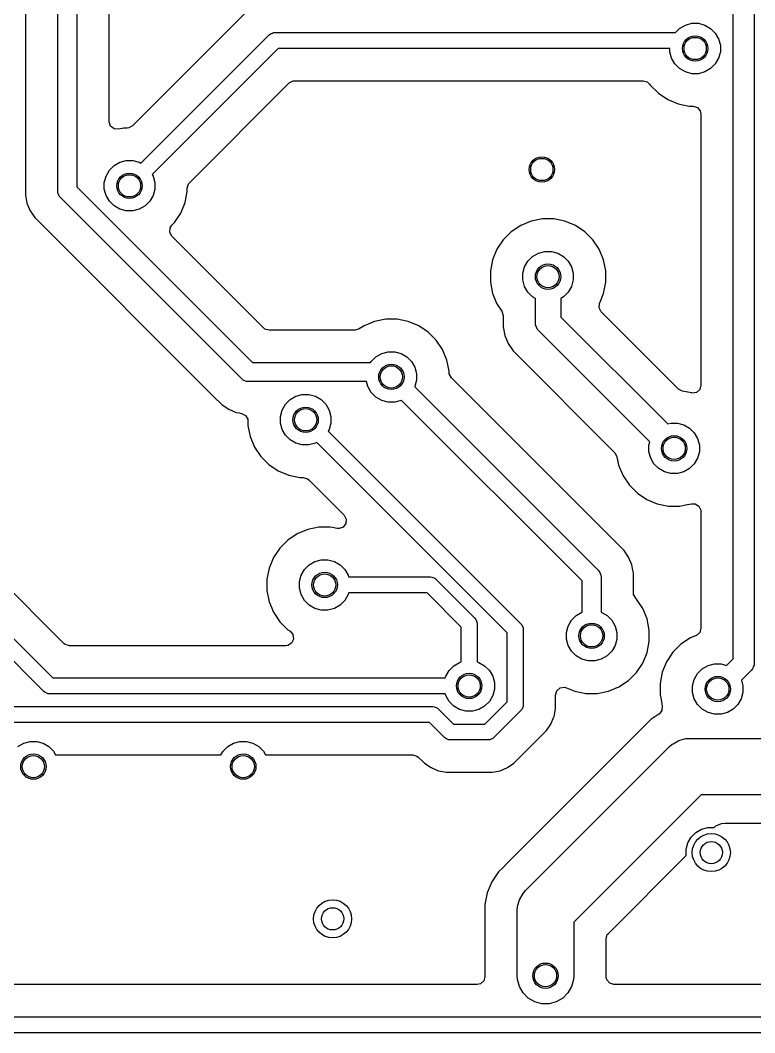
# Model space of a CAD drawing. Header units: inches. Extents: x -2.18 to 1.8, y 0.44 to 2.81.
# Drawn here: x 0.592 to 1.047, y 1.2 to 1.827 of the extents above; entities that cross this region are included whole.
import ezdxf

# ---------------------------------------------------------------- set-up
doc = ezdxf.new("R2010")
doc.units = ezdxf.units.IN
doc.header["$MEASUREMENT"] = 0
doc.layers.add('BLACK', color=250, linetype='CONTINUOUS')

msp = doc.modelspace()

# ---------------------------------------------------------------- linework, layer by layer
at = {"layer": 'BLACK', "linetype": 'CONTINUOUS'}
for p, q in [((1.04662, 1.91378), (1.04662, 1.42914)), ((1.03362, 1.43183), (1.03362, 1.91108)), ((0.61504, 1.72177), (0.61504, 1.85137)), ((0.62686, 1.85137), (0.62686, 1.72421)), ((0.59502, 1.83927), (0.59502, 1.72432)), ((0.64688, 1.76482), (0.64688, 1.83927)), ((0.73373, 1.83437), (0.66148, 1.76212)), ((0.7469, 1.81909), (0.74809, 1.81959)), ((0.74809, 1.81959), (0.74867, 1.81983)), ((0.74867, 1.81983), (0.74963, 1.81992)), ((0.74867, 1.81983), (0.74867, 1.81983)), ((0.74963, 1.81992), (0.99784, 1.81992)), ((0.99784, 1.81992), (1.00041, 1.82249)), ((1.00041, 1.82249), (1.00397, 1.82455)), ((1.00397, 1.82455), (1.00794, 1.82561)), ((1.00794, 1.82561), (1.01206, 1.82561)), ((1.01206, 1.82561), (1.01603, 1.82455)), ((1.01603, 1.82455), (1.01959, 1.82249)), ((1.01959, 1.82249), (1.02249, 1.81959)), ((1.02249, 1.81959), (1.02455, 1.81603)), ((0.66657, 1.7389), (0.74615, 1.81848)), ((0.74615, 1.81848), (0.7469, 1.81909)), ((0.7469, 1.81909), (0.7469, 1.81909)), ((1.02455, 1.81603), (1.02561, 1.81206)), ((0.75167, 1.81008), (0.67353, 1.73194)), ((0.99439, 1.81008), (0.75167, 1.81008)), ((0.99439, 1.80794), (0.99439, 1.81008)), ((0.99545, 1.80397), (0.99439, 1.80794)), ((1.02561, 1.80794), (1.02455, 1.80397)), ((1.02561, 1.81206), (1.02561, 1.80794)), ((0.99751, 1.80041), (0.99545, 1.80397)), ((1.02455, 1.80397), (1.02249, 1.80041)), ((1.00041, 1.79751), (0.99751, 1.80041)), ((1.00397, 1.79545), (1.00041, 1.79751)), ((1.00794, 1.79439), (1.00397, 1.79545)), ((1.01603, 1.79545), (1.01206, 1.79439)), ((1.01959, 1.79751), (1.01603, 1.79545)), ((1.02249, 1.80041), (1.01959, 1.79751)), ((0.69675, 1.72685), (0.75853, 1.78863)), ((0.75853, 1.78863), (0.76095, 1.78995)), ((0.76095, 1.78995), (0.76199, 1.79006)), ((0.76199, 1.79006), (0.9777, 1.79006)), ((0.9777, 1.79006), (0.98034, 1.78928)), ((0.98034, 1.78928), (0.98176, 1.78789)), ((1.01206, 1.79439), (1.00794, 1.79439)), ((0.98176, 1.78789), (0.98222, 1.7872)), ((0.98222, 1.7872), (0.98222, 1.7872)), ((0.98222, 1.7872), (0.9872, 1.78222)), ((0.9872, 1.78222), (0.9872, 1.78222)), ((0.9872, 1.78222), (0.99306, 1.7783)), ((0.99306, 1.7783), (0.99306, 1.7783)), ((0.99306, 1.7783), (0.99306, 1.7783)), ((0.99306, 1.7783), (0.99957, 1.77561)), ((0.99957, 1.77561), (1.0064, 1.77425)), ((1.0064, 1.77425), (1.00648, 1.77423)), ((1.00648, 1.77423), (1.00648, 1.77423)), ((1.00648, 1.77423), (1.00872, 1.77423)), ((1.00872, 1.77423), (1.01136, 1.77346)), ((1.01136, 1.77346), (1.01316, 1.77138)), ((1.01316, 1.77138), (1.0136, 1.76935)), ((1.0136, 1.76935), (1.0136, 1.60131)), ((0.64688, 1.76455), (0.64688, 1.76482)), ((0.6478, 1.76196), (0.64688, 1.76455)), ((0.64997, 1.76027), (0.6478, 1.76196)), ((0.65271, 1.76003), (0.64997, 1.76027)), ((0.65504, 1.76049), (0.65271, 1.76003)), ((0.65603, 1.76069), (0.65504, 1.76049)), ((0.65803, 1.76069), (0.65603, 1.76069)), ((0.65907, 1.7608), (0.65803, 1.76069)), ((0.66148, 1.76212), (0.65907, 1.7608)), ((0.64997, 1.73742), (0.65353, 1.73947)), ((0.65353, 1.73947), (0.6575, 1.74053)), ((0.6575, 1.74053), (0.66161, 1.74053)), ((0.66161, 1.74053), (0.66558, 1.73947)), ((0.66558, 1.73947), (0.66657, 1.7389)), ((0.64501, 1.73095), (0.64706, 1.73451)), ((0.64706, 1.73451), (0.64997, 1.73742)), ((0.67353, 1.73194), (0.6741, 1.73095)), ((0.64394, 1.72698), (0.64501, 1.73095)), ((0.64394, 1.72287), (0.64394, 1.72698)), ((0.6741, 1.73095), (0.67517, 1.72698)), ((0.67517, 1.72698), (0.67517, 1.72287)), ((0.69532, 1.7234), (0.6961, 1.72603)), ((0.6961, 1.72603), (0.69675, 1.72685)), ((0.59502, 1.72432), (0.59502, 1.71921)), ((0.59502, 1.71921), (0.59502, 1.71921)), ((0.59502, 1.71921), (0.59502, 1.71921)), ((0.59502, 1.71921), (0.59602, 1.71421)), ((0.61516, 1.72062), (0.61504, 1.72177)), ((0.61539, 1.72005), (0.61516, 1.72062)), ((0.61604, 1.71849), (0.61539, 1.72005)), ((0.62686, 1.72421), (0.73572, 1.61535)), ((0.64501, 1.71889), (0.64394, 1.72287)), ((0.67517, 1.72287), (0.6741, 1.71889)), ((0.69395, 1.71449), (0.69532, 1.7214)), ((0.69532, 1.7214), (0.69532, 1.7234)), ((0.59602, 1.71421), (0.59602, 1.71421)), ((0.59602, 1.71421), (0.59798, 1.70949)), ((0.61677, 1.71759), (0.61604, 1.71849)), ((0.72909, 1.60527), (0.61677, 1.71759)), ((0.64706, 1.71533), (0.64501, 1.71889)), ((0.64997, 1.71243), (0.64706, 1.71533)), ((0.67205, 1.71533), (0.66914, 1.71243)), ((0.6741, 1.71889), (0.67205, 1.71533)), ((0.69125, 1.70798), (0.69395, 1.71449)), ((0.59798, 1.70949), (0.59798, 1.70949)), ((0.59798, 1.70949), (0.60081, 1.70524)), ((0.65353, 1.71037), (0.64997, 1.71243)), ((0.6575, 1.70931), (0.65353, 1.71037)), ((0.66161, 1.70931), (0.6575, 1.70931)), ((0.66558, 1.71037), (0.66161, 1.70931)), ((0.66914, 1.71243), (0.66558, 1.71037)), ((0.68734, 1.70212), (0.69125, 1.70798)), ((0.60081, 1.70524), (0.60081, 1.70524)), ((0.60081, 1.70524), (0.71313, 1.59292)), ((0.68463, 1.69879), (0.68575, 1.70053)), ((0.68575, 1.70053), (0.68734, 1.70212)), ((0.68734, 1.70212), (0.68734, 1.70212)), ((0.90194, 1.70032), (0.89608, 1.6964)), ((0.90845, 1.70302), (0.90194, 1.70032)), ((0.90194, 1.70032), (0.90194, 1.70032)), ((0.91536, 1.70439), (0.90845, 1.70302)), ((0.90845, 1.70302), (0.90845, 1.70302)), ((0.9224, 1.70439), (0.91536, 1.70439)), ((0.91536, 1.70439), (0.91536, 1.70439)), ((0.92931, 1.70302), (0.9224, 1.70439)), ((0.9224, 1.70439), (0.9224, 1.70439)), ((0.93582, 1.70032), (0.92931, 1.70302)), ((0.92931, 1.70302), (0.92931, 1.70302)), ((0.94168, 1.6964), (0.93582, 1.70032)), ((0.93582, 1.70032), (0.93582, 1.70032)), ((0.68443, 1.69604), (0.68463, 1.69879)), ((0.68575, 1.69363), (0.68443, 1.69604)), ((0.89608, 1.6964), (0.8911, 1.69142)), ((0.89608, 1.6964), (0.89608, 1.6964)), ((0.94666, 1.69142), (0.94168, 1.6964)), ((0.94168, 1.6964), (0.94168, 1.6964)), ((0.74258, 1.6368), (0.68575, 1.69363)), ((0.8911, 1.69142), (0.88718, 1.68556)), ((0.8911, 1.69142), (0.8911, 1.69142)), ((0.95058, 1.68556), (0.94666, 1.69142)), ((0.94666, 1.69142), (0.94666, 1.69142)), ((0.88718, 1.68556), (0.88449, 1.67906)), ((0.88718, 1.68556), (0.88718, 1.68556)), ((0.90929, 1.68112), (0.91285, 1.68317)), ((0.91285, 1.68317), (0.91683, 1.68424)), ((0.91683, 1.68424), (0.92094, 1.68424)), ((0.92094, 1.68424), (0.92491, 1.68317)), ((0.92491, 1.68317), (0.92847, 1.68112)), ((0.95327, 1.67906), (0.95058, 1.68556)), ((0.95058, 1.68556), (0.95058, 1.68556)), ((0.95058, 1.68556), (0.95058, 1.68556)), ((0.88449, 1.67905), (0.88311, 1.67215)), ((0.88449, 1.67906), (0.88449, 1.67905)), ((0.90433, 1.67465), (0.90639, 1.67821)), ((0.90639, 1.67821), (0.90929, 1.68112)), ((0.92847, 1.68112), (0.93138, 1.67821)), ((0.93138, 1.67821), (0.93343, 1.67465)), ((0.95465, 1.67214), (0.95327, 1.67906)), ((0.88311, 1.67215), (0.88311, 1.6651)), ((0.90327, 1.67068), (0.90433, 1.67465)), ((0.90327, 1.66657), (0.90327, 1.67068)), ((0.93343, 1.67465), (0.93449, 1.67068)), ((0.93449, 1.67068), (0.93449, 1.66657)), ((0.95465, 1.6651), (0.95465, 1.67214)), ((0.88311, 1.6651), (0.88449, 1.65819)), ((0.90433, 1.6626), (0.90327, 1.66657)), ((0.93449, 1.66657), (0.93343, 1.6626)), ((0.95327, 1.65819), (0.95465, 1.6651)), ((0.88449, 1.65819), (0.88449, 1.65819)), ((0.88449, 1.65819), (0.88718, 1.65168)), ((0.90639, 1.65904), (0.90433, 1.6626)), ((0.90929, 1.65613), (0.90639, 1.65904)), ((0.93138, 1.65904), (0.92847, 1.65613)), ((0.93343, 1.6626), (0.93138, 1.65904)), ((0.95089, 1.65242), (0.95327, 1.65819)), ((0.88718, 1.65168), (0.88718, 1.65168)), ((0.88718, 1.65168), (0.89016, 1.64722)), ((0.91101, 1.65514), (0.90929, 1.65613)), ((0.91101, 1.64033), (0.91101, 1.65514)), ((0.92847, 1.65613), (0.92676, 1.65514)), ((0.92676, 1.65514), (0.92676, 1.64359)), ((0.95051, 1.64924), (0.95071, 1.65199)), ((0.95071, 1.65199), (0.95077, 1.65215)), ((0.95077, 1.65215), (0.95089, 1.65242)), ((0.89016, 1.64722), (0.89099, 1.64459)), ((0.89099, 1.64459), (0.89099, 1.64451)), ((0.89099, 1.64451), (0.89099, 1.63758)), ((0.95183, 1.64683), (0.95051, 1.64924)), ((0.99968, 1.59898), (0.95183, 1.64683)), ((0.80487, 1.63819), (0.80188, 1.6362)), ((0.81138, 1.64089), (0.80487, 1.63819)), ((0.80487, 1.63819), (0.80487, 1.63819)), ((0.81829, 1.64226), (0.81138, 1.64089)), ((0.81138, 1.64089), (0.81138, 1.64089)), ((0.82533, 1.64226), (0.81829, 1.64226)), ((0.81829, 1.64226), (0.81829, 1.64226)), ((0.83224, 1.64089), (0.82533, 1.64226)), ((0.82533, 1.64226), (0.82533, 1.64226)), ((0.83875, 1.63819), (0.83224, 1.64089)), ((0.83224, 1.64089), (0.83224, 1.64089)), ((0.84461, 1.63428), (0.83875, 1.63819)), ((0.83875, 1.63819), (0.83875, 1.63819)), ((0.89099, 1.63758), (0.89206, 1.6322)), ((0.91116, 1.6388), (0.91101, 1.64033)), ((0.91233, 1.63596), (0.91116, 1.6388)), ((0.92676, 1.64359), (0.99304, 1.57731)), ((0.74339, 1.63615), (0.74258, 1.6368)), ((0.74603, 1.63537), (0.74339, 1.63615)), ((0.79917, 1.63537), (0.74603, 1.63537)), ((0.79926, 1.63537), (0.79917, 1.63537)), ((0.80188, 1.6362), (0.79926, 1.63537)), ((0.84959, 1.6293), (0.84461, 1.63428)), ((0.84461, 1.63428), (0.84461, 1.63428)), ((0.89206, 1.6322), (0.89206, 1.63219)), ((0.89206, 1.63219), (0.89249, 1.63117)), ((0.91331, 1.63476), (0.91233, 1.63596)), ((0.98191, 1.56617), (0.91331, 1.63476)), ((0.40348, 1.62848), (0.61204, 1.41992)), ((0.85351, 1.62344), (0.84959, 1.6293)), ((0.84959, 1.6293), (0.84959, 1.6293)), ((0.89249, 1.63117), (0.89416, 1.62712)), ((0.89416, 1.62712), (0.89416, 1.62712)), ((0.89416, 1.62712), (0.89721, 1.62255)), ((0.60652, 1.41152), (0.39796, 1.62008)), ((0.6189, 1.44137), (0.44, 1.62027)), ((0.80932, 1.61608), (0.81222, 1.61899)), ((0.81222, 1.61899), (0.81578, 1.62105)), ((0.81578, 1.62105), (0.81976, 1.62211)), ((0.81976, 1.62211), (0.82387, 1.62211)), ((0.82387, 1.62211), (0.82784, 1.62105)), ((0.82784, 1.62105), (0.8314, 1.61899)), ((0.8314, 1.61899), (0.8343, 1.61608)), ((0.8562, 1.61693), (0.85351, 1.62344)), ((0.85351, 1.62344), (0.85351, 1.62344)), ((0.85351, 1.62344), (0.85351, 1.62344)), ((0.89721, 1.62255), (0.89721, 1.62255)), ((0.89721, 1.62255), (0.96023, 1.55953)), ((0.73572, 1.61535), (0.8089, 1.61535)), ((0.8089, 1.61535), (0.80932, 1.61608)), ((0.8343, 1.61608), (0.83636, 1.61252)), ((0.83636, 1.61252), (0.83742, 1.60855)), ((0.85678, 1.61403), (0.8562, 1.61693)), ((0.85758, 1.61002), (0.85678, 1.61403)), ((0.83742, 1.60855), (0.83742, 1.60444)), ((0.85758, 1.60941), (0.85758, 1.61002)), ((0.85758, 1.61002), (0.85758, 1.61002)), ((0.85769, 1.60838), (0.85758, 1.60941)), ((0.85901, 1.60596), (0.85769, 1.60838)), ((0.72999, 1.60454), (0.72909, 1.60527)), ((0.73149, 1.60392), (0.72999, 1.60454)), ((0.73212, 1.60366), (0.73149, 1.60392)), ((0.73327, 1.60354), (0.73212, 1.60366)), ((0.80644, 1.60354), (0.73327, 1.60354)), ((0.80726, 1.60047), (0.80644, 1.60354)), ((0.80932, 1.59691), (0.80726, 1.60047)), ((0.83636, 1.60047), (0.8363, 1.60036)), ((0.8363, 1.60036), (0.95, 1.48666)), ((0.83742, 1.60444), (0.83636, 1.60047)), ((0.96596, 1.49901), (0.85901, 1.60596)), ((1.0136, 1.60131), (1.01283, 1.59867)), ((0.75907, 1.59241), (0.76263, 1.59447)), ((0.76263, 1.59447), (0.76661, 1.59553)), ((0.76661, 1.59553), (0.77072, 1.59553)), ((0.77072, 1.59553), (0.77469, 1.59447)), ((0.77469, 1.59447), (0.77825, 1.59241)), ((0.81222, 1.594), (0.80932, 1.59691)), ((0.81578, 1.59195), (0.81222, 1.594)), ((0.99974, 1.59892), (0.99968, 1.59898)), ((1.00218, 1.59764), (0.99974, 1.59892)), ((1.00768, 1.59655), (1.00218, 1.59764)), ((1.00803, 1.59648), (1.00768, 1.59656)), ((1.00768, 1.59656), (1.00768, 1.59655)), ((1.01075, 1.59687), (1.00803, 1.59648)), ((1.01283, 1.59867), (1.01075, 1.59687)), ((0.71313, 1.59292), (0.71545, 1.59061)), ((0.71545, 1.59061), (0.71674, 1.58931)), ((0.71674, 1.58931), (0.71686, 1.58923)), ((0.71686, 1.58923), (0.72099, 1.58647)), ((0.75411, 1.58595), (0.75617, 1.58951)), ((0.75617, 1.58951), (0.75907, 1.59241)), ((0.77825, 1.59241), (0.78116, 1.58951)), ((0.78116, 1.58951), (0.78321, 1.58595)), ((0.81976, 1.59088), (0.81578, 1.59195)), ((0.82387, 1.59088), (0.81976, 1.59088)), ((0.82784, 1.59195), (0.82387, 1.59088)), ((0.82795, 1.59201), (0.82784, 1.59195)), ((0.93992, 1.48003), (0.82795, 1.59201)), ((0.72099, 1.58647), (0.72099, 1.58647)), ((0.72099, 1.58647), (0.72099, 1.58647)), ((0.72099, 1.58647), (0.72099, 1.58647)), ((0.72099, 1.58647), (0.72571, 1.58452)), ((0.72571, 1.58452), (0.72571, 1.58452)), ((0.72571, 1.58452), (0.72745, 1.58417)), ((0.72745, 1.58417), (0.72896, 1.58387)), ((0.72896, 1.58387), (0.7314, 1.5826)), ((0.7314, 1.5826), (0.73276, 1.58021)), ((0.75305, 1.58198), (0.75411, 1.58595)), ((0.75305, 1.57787), (0.75305, 1.58198)), ((0.78321, 1.58595), (0.78427, 1.58198)), ((0.78427, 1.58198), (0.78427, 1.57787)), ((0.73276, 1.58021), (0.73289, 1.57908)), ((0.73289, 1.57908), (0.73289, 1.5764)), ((0.73289, 1.5764), (0.73427, 1.56949)), ((0.75411, 1.57389), (0.75305, 1.57787)), ((0.78427, 1.57787), (0.78321, 1.57389)), ((0.99304, 1.57731), (0.99495, 1.57782)), ((0.99495, 1.57782), (0.99906, 1.57782)), ((0.99906, 1.57782), (1.00303, 1.57675)), ((1.00303, 1.57675), (1.00659, 1.5747)), ((0.73427, 1.56949), (0.73427, 1.56949)), ((0.73427, 1.56949), (0.73696, 1.56298)), ((0.75617, 1.57033), (0.75411, 1.57389)), ((0.75907, 1.56743), (0.75617, 1.57033)), ((0.78321, 1.57389), (0.78264, 1.5729)), ((0.78264, 1.5729), (0.90202, 1.45352)), ((1.00659, 1.5747), (1.0095, 1.57179)), ((1.0095, 1.57179), (1.01156, 1.56823)), ((0.73696, 1.56298), (0.73696, 1.56298)), ((0.73696, 1.56298), (0.74088, 1.55712)), ((0.76263, 1.56537), (0.75907, 1.56743)), ((0.76661, 1.56431), (0.76263, 1.56537)), ((0.77072, 1.56431), (0.76661, 1.56431)), ((0.77469, 1.56537), (0.77072, 1.56431)), ((0.77568, 1.56594), (0.77469, 1.56537)), ((0.89362, 1.448), (0.77568, 1.56594)), ((0.98139, 1.56426), (0.98191, 1.56617)), ((0.98139, 1.56015), (0.98139, 1.56426)), ((1.01156, 1.56823), (1.01262, 1.56426)), ((1.01262, 1.56426), (1.01262, 1.56015)), ((0.74088, 1.55712), (0.74088, 1.55712)), ((0.74088, 1.55712), (0.74586, 1.55214)), ((0.96023, 1.55953), (0.96155, 1.55712)), ((0.96155, 1.55712), (0.96157, 1.55703)), ((0.96157, 1.55703), (0.96261, 1.55177)), ((0.98246, 1.55618), (0.98139, 1.56015)), ((0.98451, 1.55262), (0.98246, 1.55618)), ((1.01156, 1.55618), (1.0095, 1.55262)), ((1.01262, 1.56015), (1.01156, 1.55618)), ((0.74586, 1.55214), (0.74586, 1.55214)), ((0.74586, 1.55214), (0.75172, 1.54822)), ((0.96261, 1.55177), (0.96261, 1.55177)), ((0.96261, 1.55177), (0.96531, 1.54526)), ((0.98742, 1.54971), (0.98451, 1.55262)), ((1.0095, 1.55262), (1.00659, 1.54971)), ((0.75172, 1.54822), (0.75172, 1.54822)), ((0.75172, 1.54822), (0.75172, 1.54822)), ((0.75172, 1.54822), (0.75823, 1.54553)), ((0.75823, 1.54553), (0.76514, 1.54415)), ((0.76514, 1.54415), (0.76514, 1.54415)), ((0.76514, 1.54415), (0.76514, 1.54415)), ((0.76514, 1.54415), (0.76714, 1.54415)), ((0.76714, 1.54415), (0.76977, 1.54338)), ((0.96531, 1.54526), (0.96531, 1.54526)), ((0.96531, 1.54526), (0.96923, 1.5394)), ((0.99098, 1.54766), (0.98742, 1.54971)), ((0.99495, 1.54659), (0.99098, 1.54766)), ((0.99906, 1.54659), (0.99495, 1.54659)), ((1.00303, 1.54766), (0.99906, 1.54659)), ((1.00659, 1.54971), (1.00303, 1.54766)), ((0.76977, 1.54338), (0.77059, 1.54272)), ((0.77059, 1.54272), (0.79254, 1.52077)), ((0.96923, 1.5394), (0.96923, 1.5394)), ((0.96923, 1.5394), (0.97421, 1.53442)), ((0.97421, 1.53442), (0.97421, 1.53442)), ((0.97421, 1.53442), (0.98007, 1.53051)), ((0.98007, 1.53051), (0.98007, 1.53051)), ((0.98007, 1.53051), (0.98007, 1.53051)), ((0.98007, 1.53051), (0.98657, 1.52781)), ((0.98657, 1.52781), (0.99348, 1.52644)), ((0.99348, 1.52644), (0.99348, 1.52644)), ((0.99348, 1.52644), (0.99349, 1.52644)), ((0.99349, 1.52644), (0.99349, 1.52644)), ((0.99349, 1.52644), (1.00053, 1.52644)), ((1.00053, 1.52644), (1.00398, 1.52712)), ((1.00053, 1.52644), (1.00053, 1.52644)), ((1.00398, 1.52712), (1.00768, 1.52786)), ((1.00768, 1.52786), (1.00769, 1.52777)), ((1.00769, 1.52777), (1.01005, 1.52779)), ((1.01005, 1.52779), (1.01238, 1.52633)), ((1.01238, 1.52633), (1.01355, 1.52384)), ((0.79254, 1.52077), (0.79386, 1.51836)), ((1.01355, 1.52384), (1.0136, 1.5231)), ((1.0136, 1.5231), (1.0136, 1.4507)), ((0.77692, 1.51336), (0.77001, 1.51199)), ((0.78397, 1.51336), (0.77692, 1.51336)), ((0.77692, 1.51336), (0.77692, 1.51336)), ((0.78527, 1.5131), (0.78397, 1.51336)), ((0.78813, 1.51253), (0.78527, 1.5131)), ((0.78944, 1.51245), (0.78813, 1.51253)), ((0.79201, 1.51341), (0.78944, 1.51245)), ((0.79366, 1.51561), (0.79201, 1.51341)), ((0.79386, 1.51836), (0.79366, 1.51561)), ((0.7635, 1.50929), (0.75764, 1.50538)), ((0.77001, 1.51199), (0.7635, 1.50929)), ((0.7635, 1.50929), (0.7635, 1.50929)), ((0.77001, 1.51199), (0.77001, 1.51199)), ((0.75266, 1.50039), (0.74875, 1.49454)), ((0.75764, 1.50538), (0.75266, 1.50039)), ((0.75266, 1.50039), (0.75266, 1.50039)), ((0.75764, 1.50538), (0.75764, 1.50538)), ((0.74875, 1.49454), (0.74605, 1.48803)), ((0.74875, 1.49454), (0.74875, 1.49454)), ((0.9688, 1.49476), (0.96596, 1.49901)), ((0.96596, 1.49901), (0.96596, 1.49901)), ((0.97076, 1.49004), (0.9688, 1.49476)), ((0.9688, 1.49476), (0.9688, 1.49476)), ((0.9688, 1.49476), (0.9688, 1.49476)), ((0.74605, 1.48803), (0.74467, 1.48112)), ((0.74605, 1.48803), (0.74605, 1.48803)), ((0.76589, 1.48362), (0.76795, 1.48718)), ((0.76795, 1.48718), (0.77086, 1.49009)), ((0.77086, 1.49009), (0.77442, 1.49214)), ((0.77442, 1.49214), (0.77839, 1.49321)), ((0.77839, 1.49321), (0.7825, 1.49321)), ((0.7825, 1.49321), (0.78647, 1.49214)), ((0.78647, 1.49214), (0.79003, 1.49009)), ((0.79003, 1.49009), (0.79294, 1.48718)), ((0.79294, 1.48718), (0.79499, 1.48362)), ((0.97091, 1.48928), (0.97076, 1.49004)), ((0.97124, 1.4876), (0.97091, 1.48928)), ((0.97175, 1.48503), (0.97124, 1.4876)), ((0.97124, 1.4876), (0.97124, 1.4876)), ((0.74467, 1.48112), (0.74467, 1.47407)), ((0.76483, 1.47965), (0.76589, 1.48362)), ((0.79499, 1.48362), (0.79529, 1.48251)), ((0.79529, 1.48251), (0.84593, 1.48251)), ((0.84593, 1.48251), (0.84689, 1.48242)), ((0.84689, 1.48242), (0.84689, 1.48242)), ((0.84689, 1.48242), (0.84741, 1.4822)), ((0.84741, 1.4822), (0.84867, 1.48168)), ((0.84867, 1.48168), (0.84867, 1.48168)), ((0.84867, 1.48168), (0.84941, 1.48107)), ((0.84941, 1.48107), (0.87348, 1.45701)), ((0.95, 1.48666), (0.95074, 1.48576)), ((0.95074, 1.48576), (0.95079, 1.48564)), ((0.95079, 1.48564), (0.95162, 1.48363)), ((0.95162, 1.48363), (0.95173, 1.48248)), ((0.95173, 1.48248), (0.95173, 1.46064)), ((0.97175, 1.47274), (0.97175, 1.48503)), ((0.97175, 1.48503), (0.97175, 1.48503)), ((0.76483, 1.47554), (0.76483, 1.47965)), ((0.76589, 1.47157), (0.76483, 1.47554)), ((0.93992, 1.46064), (0.93992, 1.48003)), ((0.74467, 1.47407), (0.74605, 1.46716)), ((0.76795, 1.46801), (0.76589, 1.47157)), ((0.79499, 1.47157), (0.79294, 1.46801)), ((0.79529, 1.47267), (0.79499, 1.47157)), ((0.8439, 1.47267), (0.79529, 1.47267)), ((0.86508, 1.45149), (0.8439, 1.47267)), ((0.97186, 1.47171), (0.97175, 1.47274)), ((0.97318, 1.46929), (0.97186, 1.47171)), ((0.97361, 1.46886), (0.97318, 1.46929)), ((0.97752, 1.46301), (0.97361, 1.46886)), ((0.97361, 1.46886), (0.97361, 1.46886)), ((0.74605, 1.46716), (0.74605, 1.46716)), ((0.74605, 1.46716), (0.74875, 1.46065)), ((0.77086, 1.4651), (0.76795, 1.46801)), ((0.77442, 1.46304), (0.77086, 1.4651)), ((0.77839, 1.46198), (0.77442, 1.46304)), ((0.7825, 1.46198), (0.77839, 1.46198)), ((0.78647, 1.46304), (0.7825, 1.46198)), ((0.79003, 1.4651), (0.78647, 1.46304)), ((0.79294, 1.46801), (0.79003, 1.4651)), ((0.98022, 1.4565), (0.97752, 1.46301)), ((0.97752, 1.46301), (0.97752, 1.46301)), ((0.97752, 1.46301), (0.97752, 1.46301)), ((0.74875, 1.46065), (0.74875, 1.46065)), ((0.74875, 1.46065), (0.75266, 1.45479)), ((0.87348, 1.45701), (0.87409, 1.45626)), ((0.87409, 1.45626), (0.8747, 1.45479)), ((0.93128, 1.45209), (0.93333, 1.45565)), ((0.93333, 1.45565), (0.93624, 1.45856)), ((0.93624, 1.45856), (0.9398, 1.46061)), ((0.9398, 1.46061), (0.93992, 1.46064)), ((0.95173, 1.46064), (0.95185, 1.46061)), ((0.95185, 1.46061), (0.95541, 1.45856)), ((0.95541, 1.45856), (0.95832, 1.45565)), ((0.95832, 1.45565), (0.96038, 1.45209)), ((0.98159, 1.44959), (0.98022, 1.4565)), ((0.75266, 1.45479), (0.75266, 1.45479)), ((0.75266, 1.45479), (0.75764, 1.44981)), ((0.75764, 1.44981), (0.75764, 1.44981)), ((0.75764, 1.44981), (0.75903, 1.44888)), ((0.86508, 1.42985), (0.86508, 1.45149)), ((0.8747, 1.45479), (0.87483, 1.45449)), ((0.87483, 1.45449), (0.87492, 1.45353)), ((0.87492, 1.45353), (0.87492, 1.42985)), ((0.90202, 1.45352), (0.90264, 1.45277)), ((0.90264, 1.45277), (0.90337, 1.451)), ((0.90337, 1.451), (0.90346, 1.45004)), ((0.90346, 1.45004), (0.90346, 1.40318)), ((0.93021, 1.44812), (0.93128, 1.45209)), ((0.96038, 1.45209), (0.96144, 1.44812)), ((0.98159, 1.44254), (0.98159, 1.44959)), ((1.0136, 1.4507), (1.01283, 1.44807)), ((0.75903, 1.44888), (0.7608, 1.44677)), ((0.76114, 1.44404), (0.75995, 1.44156)), ((0.7608, 1.44677), (0.76114, 1.44404)), ((0.89362, 1.40522), (0.89362, 1.448)), ((0.93021, 1.44401), (0.93021, 1.44812)), ((0.93128, 1.44004), (0.93021, 1.44401)), ((0.96144, 1.44401), (0.96038, 1.44004)), ((0.96144, 1.44812), (0.96144, 1.44401)), ((1.00709, 1.44475), (1.00123, 1.44083)), ((1.01059, 1.44619), (1.00709, 1.44475)), ((1.00709, 1.44475), (1.00709, 1.44475)), ((1.01075, 1.44626), (1.01059, 1.44619)), ((1.01283, 1.44807), (1.01075, 1.44626)), ((0.61971, 1.44072), (0.6189, 1.44137)), ((0.62235, 1.43994), (0.61971, 1.44072)), ((0.75632, 1.43994), (0.62235, 1.43994)), ((0.75761, 1.44011), (0.75632, 1.43994)), ((0.75995, 1.44156), (0.75761, 1.44011)), ((0.93333, 1.43648), (0.93128, 1.44004)), ((0.96038, 1.44004), (0.95832, 1.43648)), ((0.98022, 1.43563), (0.98159, 1.44254)), ((1.00123, 1.44083), (0.99625, 1.43585)), ((1.00123, 1.44083), (1.00123, 1.44083)), ((0.93624, 1.43357), (0.93333, 1.43648)), ((0.9398, 1.43151), (0.93624, 1.43357)), ((0.94377, 1.43045), (0.9398, 1.43151)), ((0.95185, 1.43151), (0.94788, 1.43045)), ((0.95541, 1.43357), (0.95185, 1.43151)), ((0.95832, 1.43648), (0.95541, 1.43357)), ((0.97752, 1.42912), (0.98022, 1.43563)), ((0.99625, 1.43585), (0.99234, 1.42999)), ((0.99625, 1.43585), (0.99625, 1.43585)), ((1.02953, 1.42774), (1.03362, 1.43183)), ((0.85545, 1.42103), (0.85751, 1.42459)), ((0.85751, 1.42459), (0.86041, 1.42749)), ((0.86041, 1.42749), (0.86397, 1.42955)), ((0.86397, 1.42955), (0.86508, 1.42985)), ((0.87492, 1.42985), (0.87603, 1.42955)), ((0.87603, 1.42955), (0.87959, 1.42749)), ((0.87959, 1.42749), (0.88249, 1.42459)), ((0.88249, 1.42459), (0.88455, 1.42103)), ((0.94788, 1.43045), (0.94377, 1.43045)), ((0.97361, 1.42326), (0.97752, 1.42912)), ((0.99234, 1.42999), (0.98964, 1.42348)), ((0.99234, 1.42999), (0.99234, 1.42999)), ((1.01154, 1.42264), (1.01445, 1.42554)), ((1.01445, 1.42554), (1.01801, 1.4276)), ((1.01801, 1.4276), (1.02198, 1.42866)), ((1.02198, 1.42866), (1.02609, 1.42866)), ((1.02609, 1.42866), (1.02953, 1.42774)), ((1.04472, 1.42454), (1.03872, 1.41855)), ((1.04553, 1.42553), (1.04472, 1.42454)), ((1.04621, 1.42718), (1.04553, 1.42553)), ((1.04553, 1.42553), (1.04553, 1.42553)), ((1.0465, 1.42787), (1.04621, 1.42718)), ((1.04662, 1.42914), (1.0465, 1.42787)), ((1.0465, 1.42787), (1.0465, 1.42787)), ((0.61204, 1.41992), (0.85515, 1.41992)), ((0.85515, 1.41992), (0.85545, 1.42103)), ((0.88455, 1.42103), (0.88561, 1.41706)), ((0.96277, 1.41437), (0.96863, 1.41828)), ((0.96863, 1.41828), (0.97361, 1.42326)), ((0.98964, 1.42348), (0.98826, 1.41657)), ((0.98964, 1.42348), (0.98964, 1.42348)), ((1.00842, 1.4151), (1.00948, 1.41907)), ((1.00948, 1.41907), (1.01154, 1.42264)), ((1.03872, 1.41855), (1.03965, 1.4151)), ((0.88561, 1.41294), (0.88455, 1.40897)), ((0.88561, 1.41706), (0.88561, 1.41294)), ((0.92348, 1.4093), (0.92426, 1.41194)), ((0.92426, 1.41194), (0.92634, 1.41374)), ((0.92634, 1.41374), (0.92906, 1.41413)), ((0.92906, 1.41413), (0.93023, 1.41381)), ((0.93023, 1.41381), (0.93539, 1.41167)), ((0.95626, 1.41167), (0.96277, 1.41437)), ((0.98826, 1.41657), (0.98826, 1.41657)), ((0.98826, 1.41657), (0.98826, 1.40953)), ((1.00842, 1.41099), (1.00842, 1.4151)), ((1.03965, 1.4151), (1.03965, 1.41099)), ((0.60727, 1.41091), (0.60652, 1.41152)), ((0.60837, 1.41045), (0.60727, 1.41091)), ((0.60727, 1.41091), (0.60727, 1.41091)), ((0.60904, 1.41017), (0.60837, 1.41045)), ((0.61, 1.41008), (0.60904, 1.41017)), ((0.60904, 1.41017), (0.60904, 1.41017)), ((0.85515, 1.41008), (0.61, 1.41008)), ((0.85545, 1.40897), (0.85515, 1.41008)), ((0.85751, 1.40541), (0.85545, 1.40897)), ((0.88455, 1.40897), (0.88249, 1.40541)), ((0.92348, 1.40072), (0.92348, 1.4093)), ((0.93539, 1.41167), (0.9423, 1.4103)), ((0.9423, 1.4103), (0.9423, 1.4103)), ((0.9423, 1.4103), (0.9423, 1.4103)), ((0.9423, 1.4103), (0.94935, 1.4103)), ((0.94935, 1.4103), (0.95626, 1.41167)), ((0.94935, 1.4103), (0.94935, 1.4103)), ((0.98826, 1.40953), (0.98886, 1.40656)), ((0.98886, 1.40656), (0.98966, 1.4025)), ((1.00948, 1.40702), (1.00842, 1.41099)), ((1.01154, 1.40346), (1.00948, 1.40702)), ((1.03858, 1.40702), (1.03653, 1.40346)), ((1.03965, 1.41099), (1.03858, 1.40702)), ((0.57976, 1.4022), (0.84735, 1.4022)), ((0.84735, 1.4022), (0.84831, 1.40211)), ((0.84831, 1.40211), (0.84831, 1.40211)), ((0.84831, 1.40211), (0.84883, 1.40189)), ((0.84883, 1.40189), (0.85008, 1.40138)), ((0.85008, 1.40138), (0.85008, 1.40138)), ((0.85008, 1.40138), (0.85083, 1.40076)), ((0.85083, 1.40076), (0.86022, 1.39138)), ((0.86041, 1.40251), (0.85751, 1.40541)), ((0.86397, 1.40045), (0.86041, 1.40251)), ((0.86794, 1.39939), (0.86397, 1.40045)), ((0.87206, 1.39939), (0.86794, 1.39939)), ((0.87603, 1.40045), (0.87206, 1.39939)), ((0.87959, 1.40251), (0.87603, 1.40045)), ((0.88249, 1.40541), (0.87959, 1.40251)), ((0.87978, 1.39138), (0.89362, 1.40522)), ((0.90202, 1.3997), (0.8853, 1.38298)), ((0.90264, 1.40044), (0.90202, 1.3997)), ((0.90337, 1.40222), (0.90264, 1.40044)), ((0.90264, 1.40044), (0.90264, 1.40044)), ((0.90346, 1.40318), (0.90337, 1.40222)), ((0.92257, 1.39611), (0.92348, 1.40072)), ((0.98942, 1.39976), (0.98773, 1.39759)), ((0.98966, 1.4025), (0.98942, 1.39976)), ((1.01445, 1.40055), (1.01154, 1.40346)), ((1.01801, 1.3985), (1.01445, 1.40055)), ((1.03362, 1.40055), (1.03006, 1.3985)), ((1.03653, 1.40346), (1.03362, 1.40055)), ((0.98258, 1.39414), (0.91521, 1.32677)), ((0.92065, 1.39136), (0.92253, 1.3959)), ((0.92253, 1.3959), (0.92257, 1.39611)), ((0.92257, 1.39611), (0.92257, 1.39611)), ((0.92257, 1.39611), (0.92257, 1.39611)), ((0.98759, 1.39749), (0.98258, 1.39414)), ((0.98258, 1.39414), (0.98258, 1.39414)), ((0.98773, 1.39759), (0.98759, 1.39749)), ((1.02198, 1.39743), (1.01801, 1.3985)), ((1.02609, 1.39743), (1.02198, 1.39743)), ((1.03006, 1.3985), (1.02609, 1.39743)), ((0.84531, 1.39236), (0.57772, 1.39236)), ((0.8547, 1.38298), (0.84531, 1.39236)), ((0.86022, 1.39138), (0.87978, 1.39138)), ((0.89772, 1.36708), (0.91792, 1.38728)), ((0.91792, 1.38728), (0.92065, 1.39136)), ((0.59397, 1.37955), (0.59794, 1.38061)), ((0.59794, 1.38061), (0.60206, 1.38061)), ((0.60206, 1.38061), (0.60603, 1.37955)), ((0.72397, 1.37955), (0.72794, 1.38061)), ((0.72794, 1.38061), (0.73206, 1.38061)), ((0.73206, 1.38061), (0.73603, 1.37955)), ((0.85544, 1.38236), (0.8547, 1.38298)), ((0.85722, 1.38163), (0.85544, 1.38236)), ((0.85818, 1.38154), (0.85722, 1.38163)), ((0.85722, 1.38163), (0.85722, 1.38163)), ((0.88182, 1.38154), (0.85818, 1.38154)), ((0.88278, 1.38163), (0.88182, 1.38154)), ((0.8833, 1.38185), (0.88278, 1.38163)), ((0.88278, 1.38163), (0.88278, 1.38163)), ((0.88456, 1.38236), (0.8833, 1.38185)), ((0.8853, 1.38298), (0.88456, 1.38237)), ((0.88456, 1.38237), (0.88456, 1.38236)), ((0.99636, 1.37918), (0.9998, 1.38117)), ((0.9998, 1.38117), (1.00421, 1.38235)), ((1.00421, 1.38235), (1.0065, 1.3825)), ((1.0065, 1.3825), (1.20602, 1.3825)), ((0.59041, 1.37749), (0.59397, 1.37955)), ((0.60603, 1.37955), (0.60959, 1.37749)), ((0.60959, 1.37749), (0.61249, 1.37459)), ((0.61249, 1.37459), (0.61379, 1.37234)), ((0.71621, 1.37234), (0.71751, 1.37459)), ((0.71751, 1.37459), (0.72041, 1.37749)), ((0.72041, 1.37749), (0.72397, 1.37955)), ((0.73603, 1.37955), (0.73959, 1.37749)), ((0.73959, 1.37749), (0.74249, 1.37459)), ((0.74249, 1.37459), (0.74379, 1.37234)), ((0.90491, 1.28816), (0.99412, 1.37737)), ((0.99412, 1.37737), (0.99584, 1.37888)), ((0.99584, 1.37888), (0.99636, 1.37918)), ((0.61379, 1.37234), (0.71621, 1.37234)), ((0.74379, 1.37234), (0.835, 1.37234)), ((0.835, 1.37234), (0.83764, 1.37157)), ((0.83764, 1.37157), (0.83845, 1.37091)), ((0.83845, 1.37091), (0.84102, 1.36834)), ((0.84102, 1.36834), (0.84228, 1.36708)), ((0.84228, 1.36708), (0.84636, 1.36435)), ((0.84636, 1.36435), (0.84636, 1.36435)), ((0.84636, 1.36435), (0.84636, 1.36435)), ((0.84636, 1.36435), (0.84957, 1.36303)), ((0.84957, 1.36303), (0.8509, 1.36247)), ((0.8509, 1.36247), (0.85465, 1.36173)), ((0.85465, 1.36173), (0.85572, 1.36152)), ((0.85572, 1.36152), (0.85572, 1.36152)), ((0.85572, 1.36152), (0.85572, 1.36152)), ((0.85572, 1.36152), (0.88428, 1.36152)), ((0.88428, 1.36152), (0.8891, 1.36247)), ((0.88428, 1.36152), (0.88428, 1.36152)), ((0.8891, 1.36247), (0.89364, 1.36435)), ((0.89364, 1.36435), (0.89772, 1.36708)), ((1.01374, 1.3475), (0.93478, 1.26854)), ((1.19877, 1.3475), (1.01374, 1.3475)), ((0.91521, 1.32677), (0.89337, 1.30493)), ((1.00751, 1.32132), (1.01041, 1.32423)), ((1.01041, 1.32423), (1.01397, 1.32628)), ((1.01397, 1.32628), (1.01794, 1.32735)), ((1.01794, 1.32735), (1.02176, 1.32735)), ((1.02176, 1.32735), (1.02288, 1.32826)), ((1.02288, 1.32826), (1.02643, 1.32973)), ((1.02288, 1.32826), (1.02288, 1.32826)), ((1.02643, 1.32973), (1.02835, 1.32992)), ((1.02835, 1.32992), (1.14225, 1.32992)), ((1.00439, 1.31379), (1.00545, 1.31776)), ((1.00545, 1.31776), (1.00751, 1.32132)), ((1.00439, 1.30983), (1.00439, 1.31379)), ((0.95623, 1.26168), (1.00439, 1.30983)), ((0.88814, 1.2997), (0.88403, 1.29356)), ((0.89075, 1.30232), (0.88814, 1.2997)), ((0.89337, 1.30493), (0.89075, 1.30232)), ((0.88403, 1.29356), (0.88121, 1.28673)), ((0.88403, 1.29356), (0.88403, 1.29356)), ((0.88121, 1.28673), (0.87976, 1.27948)), ((0.88121, 1.28673), (0.88121, 1.28673)), ((0.90112, 1.28248), (0.9034, 1.28644)), ((0.9034, 1.28644), (0.90491, 1.28816)), ((0.9034, 1.28644), (0.9034, 1.28644)), ((0.90024, 1.27921), (0.90112, 1.28248)), ((0.90112, 1.28248), (0.90112, 1.28248)), ((0.87976, 1.27948), (0.87976, 1.23482)), ((0.89978, 1.27579), (0.89993, 1.27807)), ((0.89978, 1.23543), (0.89978, 1.27579)), ((0.89993, 1.27807), (0.90024, 1.27921)), ((0.93478, 1.26854), (0.93478, 1.23543)), ((0.95558, 1.26086), (0.95623, 1.26168)), ((0.9548, 1.25822), (0.95558, 1.26086)), ((0.9548, 1.23482), (0.9548, 1.25822)), ((0.87488, 1.22994), (0.39766, 1.22994)), ((0.87691, 1.23038), (0.87488, 1.22994)), ((0.87899, 1.23218), (0.87691, 1.23038)), ((0.87976, 1.23482), (0.87899, 1.23218)), ((0.89993, 1.23315), (0.89978, 1.23543)), ((0.90112, 1.22874), (0.89993, 1.23315)), ((0.93463, 1.23315), (0.93345, 1.22874)), ((0.93478, 1.23543), (0.93463, 1.23315)), ((0.95524, 1.23279), (0.9548, 1.23482)), ((0.95705, 1.23072), (0.95524, 1.23279)), ((0.95969, 1.22994), (0.95705, 1.23072)), ((1.1908, 1.22994), (0.95969, 1.22994)), ((0.9034, 1.22478), (0.90112, 1.22874)), ((0.90663, 1.22155), (0.9034, 1.22478)), ((0.93117, 1.22478), (0.92794, 1.22155)), ((0.93345, 1.22874), (0.93117, 1.22478)), ((0.91059, 1.21927), (0.90663, 1.22155)), ((0.915, 1.21808), (0.91059, 1.21927)), ((0.91957, 1.21808), (0.915, 1.21808)), ((0.92398, 1.21927), (0.91957, 1.21808)), ((0.92794, 1.22155), (0.92398, 1.21927)), ((0.38485, 1.20992), (1.20362, 1.20992)), ((1.20362, 1.20008), (0.38485, 1.20008))]:
    msp.add_line(p, q, dxfattribs=at)
at = {"layer": 'BLACK'}
for centre, radius in [((1.01, 1.81), 0.00787), ((0.915, 1.735), 0.00787), ((0.65955, 1.72492), 0.00787), ((0.91888, 1.66862), 0.00787), ((0.82181, 1.6065), 0.00787), ((0.76866, 1.57992), 0.00787), ((0.99701, 1.5622), 0.00787), ((0.78044, 1.47759), 0.00787), ((0.94583, 1.44606), 0.00787), ((0.87, 1.415), 0.00787), ((1.02403, 1.41305), 0.00787), ((0.6, 1.365), 0.00787), ((0.73, 1.365), 0.00787), ((1.02, 1.31173), 0.01181), ((0.78537, 1.27067), 0.01181), ((0.91728, 1.23543), 0.00787)]:
    msp.add_circle(centre, radius, dxfattribs=at)
at = {"layer": 'WHITE'}
for centre in [(1.01, 1.81), (0.915, 1.735), (0.65955, 1.72492), (0.91888, 1.66862), (0.82181, 1.6065), (0.76866, 1.57992), (0.99701, 1.5622), (0.78044, 1.47759), (0.94583, 1.44606), (0.87, 1.415), (1.02403, 1.41305), (0.6, 1.365), (0.73, 1.365), (1.02, 1.31173), (0.78537, 1.27067), (0.91728, 1.23543)]:
    msp.add_circle(centre, 0.00689, dxfattribs=at)

doc.saveas('drawing.dxf')
